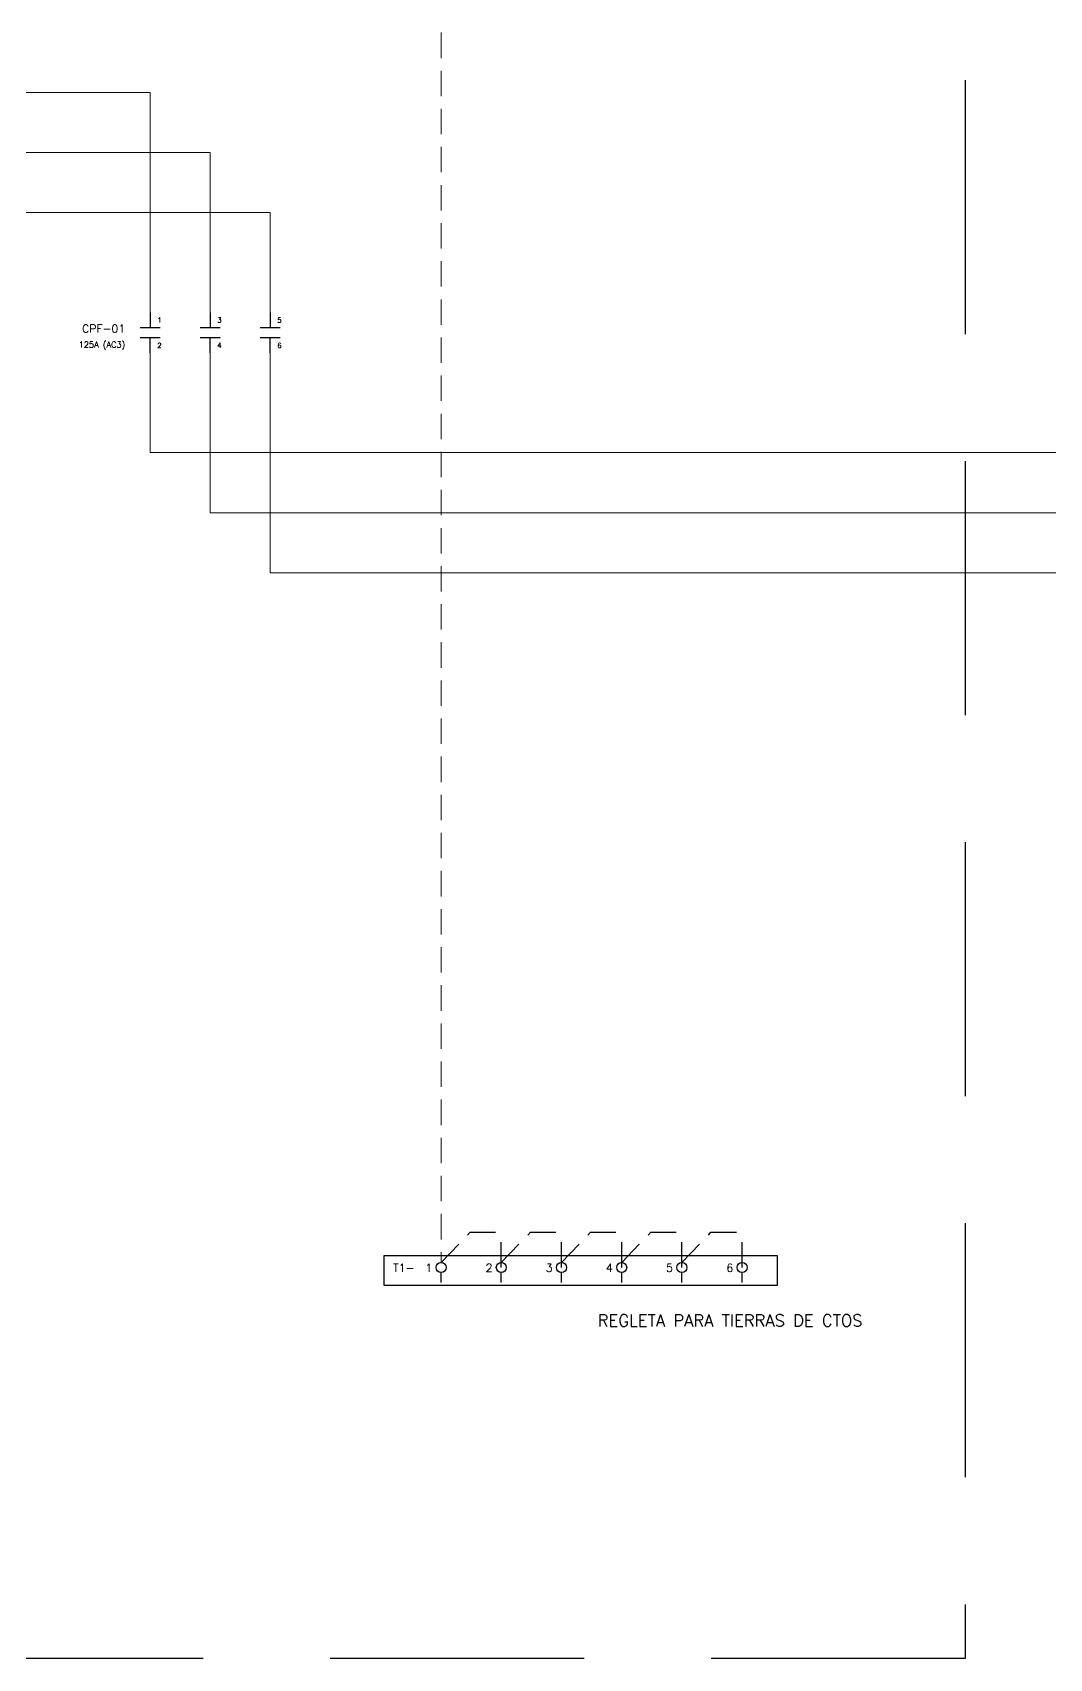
# Model space of a CAD drawing. Header units: inches. Extents: x 75782 to 87231, y -34126 to -18655.
# Drawn here: x 79525 to 80034, y -19952 to -19139 of the extents above; entities that cross this region are included whole.
import ezdxf
from ezdxf.enums import TextEntityAlignment as Align

# ---------------------------------------------------------------- set-up
doc = ezdxf.new("R2010")
doc.units = ezdxf.units.IN
doc.header["$MEASUREMENT"] = 0
doc.linetypes.add('DASHED', pattern=[19.05, 12.7, -6.35])
doc.layers.add('A-Cables 220V', color=6, linetype='Continuous', lineweight=18)
doc.layers.add('TEXTOS', color=7, linetype='Continuous')
doc.styles.get("Standard").update_dxf_attribs({"font": 'ROMANS.SHX'})

# ---------------------------------------------------------------- blocks, each defined once
blk = doc.blocks.new('Borne - abajo')
blk.add_line((0, 0), (0, 5))
blk.add_circle((0, 7.5), 2.5)
at = {"flags": 4}
blk.add_attdef('NAME', text='', height=4, dxfattribs=at).set_placement((-4.45, 5.32), align=Align.RIGHT)
blk.add_attdef('#', (4.64, 5.89), '', height=3, dxfattribs=at)
blk = doc.blocks.new('contactor 3F')
for p, q in [((42944.98, 3552.13), (42944.98, 3544.63)), ((42974.98, 3552.13), (42974.98, 3544.63)), ((43004.98, 3552.13), (43004.98, 3544.63)), ((42939.98, 3544.63), (42949.98, 3544.63)), ((42969.98, 3544.63), (42979.98, 3544.63)), ((42999.98, 3544.63), (43009.98, 3544.63)), ((42939.98, 3539.63), (42949.98, 3539.63)), ((42944.98, 3532.13), (42944.98, 3539.63)), ((42969.98, 3539.63), (42979.98, 3539.63)), ((42974.98, 3532.13), (42974.98, 3539.63)), ((42999.98, 3539.63), (43009.98, 3539.63)), ((43004.98, 3532.13), (43004.98, 3539.63))]:
    blk.add_line(p, q)
for s, p in [('1', (42948.55, 3547.13)), ('3', (42978.55, 3547.13)), ('5', (43008.55, 3547.13)), ('2', (42948.55, 3534.47)), ('4', (42978.55, 3534.47)), ('6', (43008.55, 3534.47))]:
    blk.add_text(s, height=2.5).set_placement(p)
at = {"flags": 4}
for tag, height, p in [('NAME', 4, (42932.48, 3542.13)), ('FEATURES', 3, (42932.48, 3534.63))]:
    blk.add_attdef(tag, text='', height=height, dxfattribs=at).set_placement(p, align=Align.RIGHT)

msp = doc.modelspace()

# ---------------------------------------------------------------- linework, layer by layer
at = {"linetype": 'DASHED', "ltscale": 10}
msp.add_lwpolyline([(75961.35, -18972.04), (79991.25, -18972.04), (79991.25, -19951.61), (75961.35, -19951.61)], close=True, dxfattribs=at)
msp.add_lwpolyline([(79700.76, -19750.15), (79897.23, -19750.15), (79897.23, -19765.09), (79700.76, -19765.09)], close=True)
at = {"layer": 'A-Cables 220V', "linetype": 'DASHED'}
msp.add_line((79729.21, -19138.84), (79729.22, -19753.64), dxfattribs=at)
at = {"layer": 'A-Cables 220V', "ltscale": 0.1}
for p, q in [((76256.32, -19168.84), (79583.72, -19168.84)), ((76286.32, -19198.84), (79613.72, -19198.84)), ((76316.32, -19228.84), (79643.72, -19228.84))]:
    msp.add_line(p, q, dxfattribs=at)
at = {"layer": 'A-Cables 220V'}
for p, q in [((79583.72, -19278.84), (79583.72, -19168.84)), ((79613.72, -19278.84), (79613.72, -19198.84)), ((79643.72, -19278.84), (79643.72, -19228.84)), ((79583.72, -19298.84), (79583.72, -19348.82)), ((79613.72, -19298.84), (79613.72, -19378.84)), ((79643.72, -19298.84), (79643.72, -19408.84)), ((79583.72, -19348.82), (86791.7, -19348.82)), ((79613.72, -19378.84), (86791.7, -19378.84)), ((79643.72, -19408.84), (86791.7, -19408.84))]:
    msp.add_line(p, q, dxfattribs=at)
at = {"layer": 'TEXTOS', "color": 6, "linetype": 'DASHED'}
for p, q in [((79729.22, -19753.64), (79743.77, -19738.55)), ((79743.77, -19738.55), (79759.33, -19738.55)), ((79759.33, -19756.14), (79759.33, -19738.55)), ((79759.33, -19753.64), (79773.88, -19738.55)), ((79773.88, -19738.55), (79789.44, -19738.55)), ((79789.44, -19756.14), (79789.44, -19738.55)), ((79789.44, -19753.64), (79803.99, -19738.55)), ((79803.99, -19738.55), (79819.54, -19738.55)), ((79819.54, -19756.14), (79819.54, -19738.55)), ((79819.54, -19753.64), (79834.09, -19738.55)), ((79834.09, -19738.55), (79849.65, -19738.55)), ((79849.65, -19756.14), (79849.65, -19738.55)), ((79849.65, -19753.64), (79864.2, -19738.55)), ((79864.2, -19738.55), (79879.75, -19738.55)), ((79879.75, -19756.14), (79879.75, -19738.55))]:
    msp.add_line(p, q, dxfattribs=at)

# ---------------------------------------------------------------- block references
at = {"color": 0}
ref = msp.add_blockref('contactor 3F', (36638.74, -22830.97), dxfattribs=at)
ref.add_attrib('FEATURES', '125A (AC3)', dxfattribs={"height": 3}).set_placement((79571.22, -19296.34), align=Align.RIGHT)
ref.add_attrib('NAME', 'CPF-01', dxfattribs={"height": 4}).set_placement((79571.22, -19288.84), align=Align.RIGHT)
ref = msp.add_blockref('Borne - abajo', (79729.22, -19763.64))
ref.add_attrib('NAME', 'T1-  1', dxfattribs={"height": 4}).set_placement((79724.78, -19758.32), align=Align.RIGHT)
ref = msp.add_blockref('Borne - abajo', (79759.33, -19763.64))
ref.add_attrib('NAME', '2', dxfattribs={"height": 4}).set_placement((79754.88, -19758.32), align=Align.RIGHT)
ref = msp.add_blockref('Borne - abajo', (79789.44, -19763.64))
ref.add_attrib('NAME', '3', dxfattribs={"height": 4}).set_placement((79784.99, -19758.32), align=Align.RIGHT)
ref = msp.add_blockref('Borne - abajo', (79819.54, -19763.64))
ref.add_attrib('NAME', '4', dxfattribs={"height": 4}).set_placement((79815.09, -19758.32), align=Align.RIGHT)
ref = msp.add_blockref('Borne - abajo', (79849.65, -19763.64))
ref.add_attrib('NAME', '5', dxfattribs={"height": 4}).set_placement((79845.2, -19758.32), align=Align.RIGHT)
ref = msp.add_blockref('Borne - abajo', (79879.75, -19763.64))
ref.add_attrib('NAME', '6', dxfattribs={"height": 4}).set_placement((79875.31, -19758.32), align=Align.RIGHT)

# ---------------------------------------------------------------- texts
at = {"layer": 'TEXTOS', "insert": (79807.56, -19779.68), "char_height": 6, "attachment_point": 1}
msp.add_mtext_dynamic_manual_height_columns('REGLETA PARA TIERRAS DE CTOS', width=178.7849, gutter_width=1250, heights=[0], dxfattribs=at)

doc.saveas('drawing.dxf')
